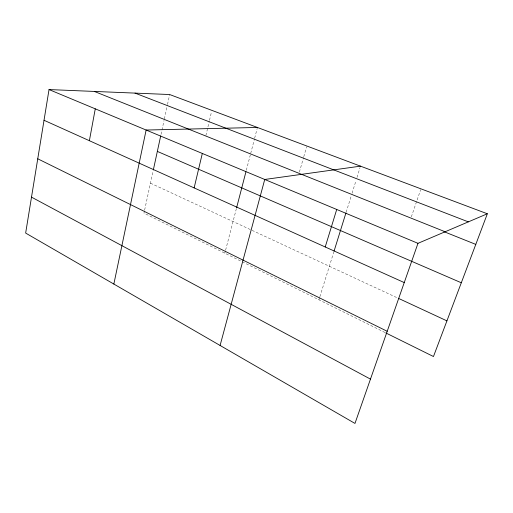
<?xml version="1.0" encoding="UTF-8"?>
<svg xmlns="http://www.w3.org/2000/svg" width="513" height="513" viewBox="0 0 513 513"><rect width="100%" height="100%" fill="white"/><g stroke="black" fill="none" stroke-linecap="round" stroke-linejoin="round"><path stroke-width="0.38" stroke-dasharray="2.56 1.92" d="M144.467 210.824L143.967 213.126L385.058 332.552M144.634 210.054L153.143 170.771M161.031 134.374L164.051 120.446M164.384 118.913L167.36 105.197M167.52 104.434L169.668 94.533M205.893 135.522L209.33 121.036M209.509 120.273L211.497 111.892M224.822 253.178L225.425 250.863M225.624 250.088L236.403 208.522M246.33 170.284L250.299 154.971M250.697 153.445L254.461 138.927M254.66 138.164L257.237 128.231M299.406 172.079L303.549 157.51M303.767 156.741L306.594 146.769M318.919 299.791L319.631 297.502M319.868 296.738L333.848 251.819M346.16 212.235L351.386 195.453M352.091 193.189L356.06 180.422M356.997 177.421L360.036 167.655M411.343 216.871L420.686 189.598M150.463 183.167L397.787 298.047"/><path stroke-width="0.77" d="M487.35 213.767L169.668 94.533L49.03 89.57L25.65 233.075L354.97 423.43L417.973 243.329L487.35 213.767L433.466 356.529L385.77 332.905M89.377 140.709L95.271 108.846M113.848 284.055L146.128 130.039L257.43 127.468M153.316 169.995L160.697 135.926M194.138 187.912L202.321 153.458M236.602 207.759L245.932 171.81M220.09 345.461L264.74 179.467L360.504 166.154M325.223 246.977L336.72 209.464M334.078 251.062L345.922 212.998M135.002 93.103L468.343 221.866M94.341 91.436L445.124 231.761M444.046 231.684L475.788 244.393M49.03 89.57L417.973 243.329M157.344 151.406L461.302 282.766M44.028 120.273L404.238 282.58M398.511 298.38L446.926 320.869M37.75 158.799L387.206 331.283M31.505 197.133L370.469 379.12"/></g></svg>
